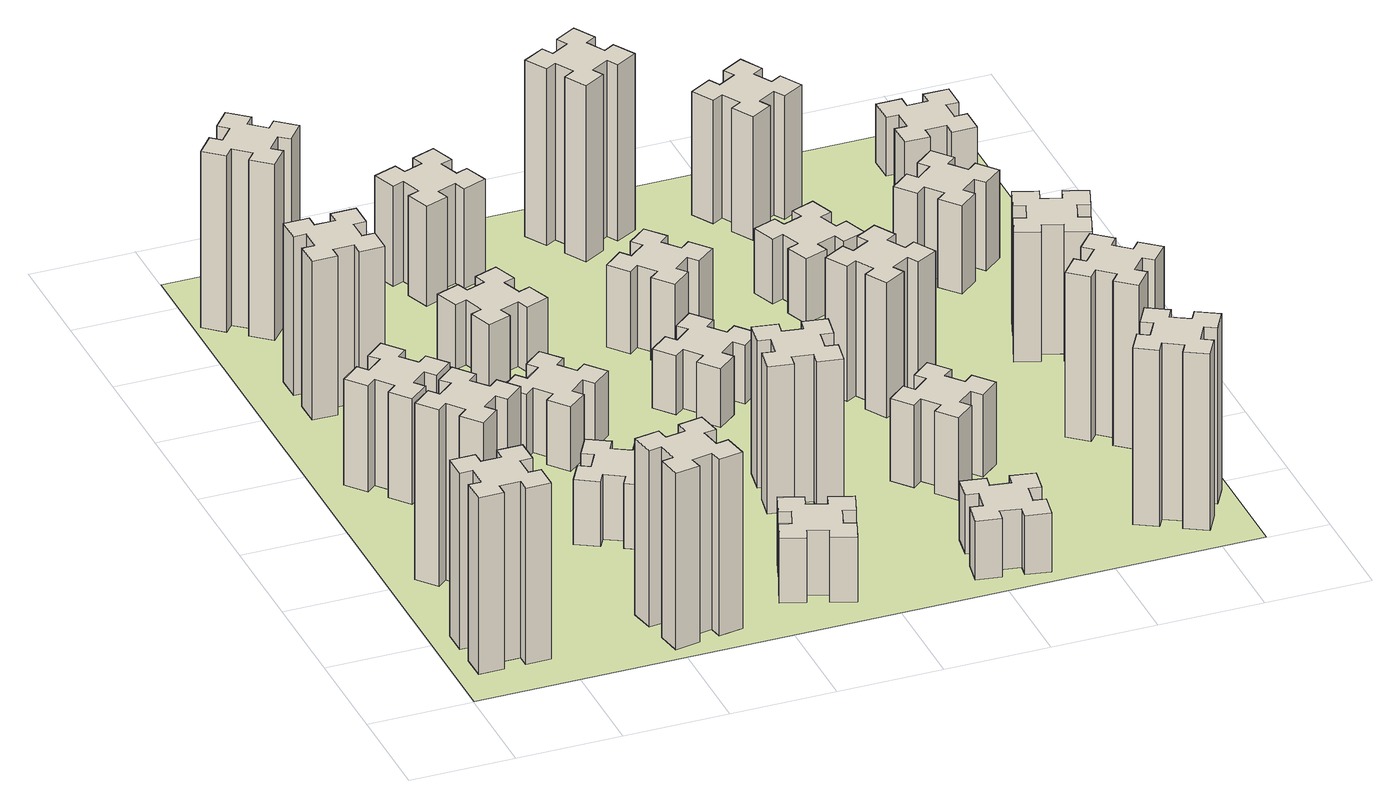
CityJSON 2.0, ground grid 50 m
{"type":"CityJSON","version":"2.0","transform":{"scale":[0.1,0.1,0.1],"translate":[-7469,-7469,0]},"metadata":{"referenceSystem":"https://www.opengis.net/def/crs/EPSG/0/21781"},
"CityObjects":{
"building1":{"type":"Building","attributes":{"class":"1000","function":"1000","usage":"1000","yearOfConstruction":2016,"roofType":"1000","measuredHeight":90,"storeysAboveGround":30,"storeysBelowGround":0},"geometry":[{"type":"Solid","lod":"1","boundaries":[[[[0,1,2,3,4,5,6,7,8,9,10,11,12,13,14,15,16,17,18,19]],[[17,16,20,21]],[[16,15,22,20]],[[15,14,23,22]],[[14,13,24,23]],[[13,12,25,24]],[[12,11,26,25]],[[11,10,27,26]],[[10,9,28,27]],[[9,8,29,28]],[[8,7,30,29]],[[7,6,31,30]],[[6,5,32,31]],[[5,4,33,32]],[[4,3,34,33]],[[3,2,35,34]],[[2,1,36,35]],[[1,0,37,36]],[[0,19,38,37]],[[19,18,39,38]],[[18,17,21,39]],[[24,25,26,27,28,29,30,31,32,33,34,35,36,37,38,39,21,20,22,23]]]]}]},
"building2":{"type":"Building","attributes":{"class":"1000","function":"1000","usage":"1000","yearOfConstruction":2016,"roofType":"1000","measuredHeight":90,"storeysAboveGround":30,"storeysBelowGround":0},"geometry":[{"type":"Solid","lod":"1","boundaries":[[[[40,41,42,43,44,45,46,47,48,49,50,51,52,53,54,55,56,57,58,59]],[[57,56,60,61]],[[56,55,62,60]],[[55,54,63,62]],[[54,53,64,63]],[[53,52,65,64]],[[52,51,66,65]],[[51,50,67,66]],[[50,49,68,67]],[[49,48,69,68]],[[48,47,70,69]],[[47,46,71,70]],[[46,45,72,71]],[[45,44,73,72]],[[44,43,74,73]],[[43,42,75,74]],[[42,41,76,75]],[[41,40,77,76]],[[40,59,78,77]],[[59,58,79,78]],[[58,57,61,79]],[[64,65,66,67,68,69,70,71,72,73,74,75,76,77,78,79,61,60,62,63]]]]}]},
"building3":{"type":"Building","attributes":{"class":"1000","function":"1000","usage":"1000","yearOfConstruction":2016,"roofType":"1000","measuredHeight":54,"storeysAboveGround":30,"storeysBelowGround":0},"geometry":[{"type":"Solid","lod":"1","boundaries":[[[[80,81,82,83,84,85,86,87,88,89,90,91,92,93,94,95,96,97,98,99]],[[97,96,100,101]],[[96,95,102,100]],[[95,94,103,102]],[[94,93,104,103]],[[93,92,105,104]],[[92,91,106,105]],[[91,90,107,106]],[[90,89,108,107]],[[89,88,109,108]],[[88,87,110,109]],[[87,86,111,110]],[[86,85,112,111]],[[85,84,113,112]],[[84,83,114,113]],[[83,82,115,114]],[[82,81,116,115]],[[81,80,117,116]],[[80,99,118,117]],[[99,98,119,118]],[[98,97,101,119]],[[104,105,106,107,108,109,110,111,112,113,114,115,116,117,118,119,101,100,102,103]]]]}]},
"building4":{"type":"Building","attributes":{"class":"1000","function":"1000","usage":"1000","yearOfConstruction":2016,"roofType":"1000","measuredHeight":81,"storeysAboveGround":30,"storeysBelowGround":0},"geometry":[{"type":"Solid","lod":"1","boundaries":[[[[120,121,122,123,124,125,126,127,128,129,130,131,132,133,134,135,136,137,138,139]],[[137,136,140,141]],[[136,135,142,140]],[[135,134,143,142]],[[134,133,144,143]],[[133,132,145,144]],[[132,131,146,145]],[[131,130,147,146]],[[130,129,148,147]],[[129,128,149,148]],[[128,127,150,149]],[[127,126,151,150]],[[126,125,152,151]],[[125,124,153,152]],[[124,123,154,153]],[[123,122,155,154]],[[122,121,156,155]],[[121,120,157,156]],[[120,139,158,157]],[[139,138,159,158]],[[138,137,141,159]],[[144,145,146,147,148,149,150,151,152,153,154,155,156,157,158,159,141,140,142,143]]]]}]},
"building5":{"type":"Building","attributes":{"class":"1000","function":"1000","usage":"1000","yearOfConstruction":2016,"roofType":"1000","measuredHeight":90,"storeysAboveGround":30,"storeysBelowGround":0},"geometry":[{"type":"Solid","lod":"1","boundaries":[[[[160,161,162,163,164,165,166,167,168,169,170,171,172,173,174,175,176,177,178,179]],[[177,176,180,181]],[[176,175,182,180]],[[175,174,183,182]],[[174,173,184,183]],[[173,172,185,184]],[[172,171,186,185]],[[171,170,187,186]],[[170,169,188,187]],[[169,168,189,188]],[[168,167,190,189]],[[167,166,191,190]],[[166,165,192,191]],[[165,164,193,192]],[[164,163,194,193]],[[163,162,195,194]],[[162,161,196,195]],[[161,160,197,196]],[[160,179,198,197]],[[179,178,199,198]],[[178,177,181,199]],[[184,185,186,187,188,189,190,191,192,193,194,195,196,197,198,199,181,180,182,183]]]]}]},
"building6":{"type":"Building","attributes":{"class":"1000","function":"1000","usage":"1000","yearOfConstruction":2016,"roofType":"1000","measuredHeight":90,"storeysAboveGround":30,"storeysBelowGround":0},"geometry":[{"type":"Solid","lod":"1","boundaries":[[[[200,201,202,203,204,205,206,207,208,209,210,211,212,213,214,215,216,217,218,219]],[[217,216,220,221]],[[216,215,222,220]],[[215,214,223,222]],[[214,213,224,223]],[[213,212,225,224]],[[212,211,226,225]],[[211,210,227,226]],[[210,209,228,227]],[[209,208,229,228]],[[208,207,230,229]],[[207,206,231,230]],[[206,205,232,231]],[[205,204,233,232]],[[204,203,234,233]],[[203,202,235,234]],[[202,201,236,235]],[[201,200,237,236]],[[200,219,238,237]],[[219,218,239,238]],[[218,217,221,239]],[[224,225,226,227,228,229,230,231,232,233,234,235,236,237,238,239,221,220,222,223]]]]}]},
"building7":{"type":"Building","attributes":{"class":"1000","function":"1000","usage":"1000","yearOfConstruction":2016,"roofType":"1000","measuredHeight":33,"storeysAboveGround":30,"storeysBelowGround":0},"geometry":[{"type":"Solid","lod":"1","boundaries":[[[[240,241,242,243,244,245,246,247,248,249,250,251,252,253,254,255,256,257,258,259]],[[257,256,260,261]],[[256,255,262,260]],[[255,254,263,262]],[[254,253,264,263]],[[253,252,265,264]],[[252,251,266,265]],[[251,250,267,266]],[[250,249,268,267]],[[249,248,269,268]],[[248,247,270,269]],[[247,246,271,270]],[[246,245,272,271]],[[245,244,273,272]],[[244,243,274,273]],[[243,242,275,274]],[[242,241,276,275]],[[241,240,277,276]],[[240,259,278,277]],[[259,258,279,278]],[[258,257,261,279]],[[264,265,266,267,268,269,270,271,272,273,274,275,276,277,278,279,261,260,262,263]]]]}]},
"building8":{"type":"Building","attributes":{"class":"1000","function":"1000","usage":"1000","yearOfConstruction":2016,"roofType":"1000","measuredHeight":33,"storeysAboveGround":30,"storeysBelowGround":0},"geometry":[{"type":"Solid","lod":"1","boundaries":[[[[280,281,282,283,284,285,286,287,288,289,290,291,292,293,294,295,296,297,298,299]],[[297,296,300,301]],[[296,295,302,300]],[[295,294,303,302]],[[294,293,304,303]],[[293,292,305,304]],[[292,291,306,305]],[[291,290,307,306]],[[290,289,308,307]],[[289,288,309,308]],[[288,287,310,309]],[[287,286,311,310]],[[286,285,312,311]],[[285,284,313,312]],[[284,283,314,313]],[[283,282,315,314]],[[282,281,316,315]],[[281,280,317,316]],[[280,299,318,317]],[[299,298,319,318]],[[298,297,301,319]],[[304,305,306,307,308,309,310,311,312,313,314,315,316,317,318,319,301,300,302,303]]]]}]},
"building9":{"type":"Building","attributes":{"class":"1000","function":"1000","usage":"1000","yearOfConstruction":2016,"roofType":"1000","measuredHeight":33,"storeysAboveGround":30,"storeysBelowGround":0},"geometry":[{"type":"Solid","lod":"1","boundaries":[[[[320,321,322,323,324,325,326,327,328,329,330,331,332,333,334,335,336,337,338,339]],[[337,336,340,341]],[[336,335,342,340]],[[335,334,343,342]],[[334,333,344,343]],[[333,332,345,344]],[[332,331,346,345]],[[331,330,347,346]],[[330,329,348,347]],[[329,328,349,348]],[[328,327,350,349]],[[327,326,351,350]],[[326,325,352,351]],[[325,324,353,352]],[[324,323,354,353]],[[323,322,355,354]],[[322,321,356,355]],[[321,320,357,356]],[[320,339,358,357]],[[339,338,359,358]],[[338,337,341,359]],[[344,345,346,347,348,349,350,351,352,353,354,355,356,357,358,359,341,340,342,343]]]]}]},
"building10":{"type":"Building","attributes":{"class":"1000","function":"1000","usage":"1000","yearOfConstruction":2016,"roofType":"1000","measuredHeight":33,"storeysAboveGround":30,"storeysBelowGround":0},"geometry":[{"type":"Solid","lod":"1","boundaries":[[[[360,361,362,363,364,365,366,367,368,369,370,371,372,373,374,375,376,377,378,379]],[[377,376,380,381]],[[376,375,382,380]],[[375,374,383,382]],[[374,373,384,383]],[[373,372,385,384]],[[372,371,386,385]],[[371,370,387,386]],[[370,369,388,387]],[[369,368,389,388]],[[368,367,390,389]],[[367,366,391,390]],[[366,365,392,391]],[[365,364,393,392]],[[364,363,394,393]],[[363,362,395,394]],[[362,361,396,395]],[[361,360,397,396]],[[360,379,398,397]],[[379,378,399,398]],[[378,377,381,399]],[[384,385,386,387,388,389,390,391,392,393,394,395,396,397,398,399,381,380,382,383]]]]}]},
"building11":{"type":"Building","attributes":{"class":"1000","function":"1000","usage":"1000","yearOfConstruction":2016,"roofType":"1000","measuredHeight":51,"storeysAboveGround":30,"storeysBelowGround":0},"geometry":[{"type":"Solid","lod":"1","boundaries":[[[[400,401,402,403,404,405,406,407,408,409,410,411,412,413,414,415,416,417,418,419]],[[417,416,420,421]],[[416,415,422,420]],[[415,414,423,422]],[[414,413,424,423]],[[413,412,425,424]],[[412,411,426,425]],[[411,410,427,426]],[[410,409,428,427]],[[409,408,429,428]],[[408,407,430,429]],[[407,406,431,430]],[[406,405,432,431]],[[405,404,433,432]],[[404,403,434,433]],[[403,402,435,434]],[[402,401,436,435]],[[401,400,437,436]],[[400,419,438,437]],[[419,418,439,438]],[[418,417,421,439]],[[424,425,426,427,428,429,430,431,432,433,434,435,436,437,438,439,421,420,422,423]]]]}]},
"building12":{"type":"Building","attributes":{"class":"1000","function":"1000","usage":"1000","yearOfConstruction":2016,"roofType":"1000","measuredHeight":75,"storeysAboveGround":30,"storeysBelowGround":0},"geometry":[{"type":"Solid","lod":"1","boundaries":[[[[440,441,442,443,444,445,446,447,448,449,450,451,452,453,454,455,456,457,458,459]],[[457,456,460,461]],[[456,455,462,460]],[[455,454,463,462]],[[454,453,464,463]],[[453,452,465,464]],[[452,451,466,465]],[[451,450,467,466]],[[450,449,468,467]],[[449,448,469,468]],[[448,447,470,469]],[[447,446,471,470]],[[446,445,472,471]],[[445,444,473,472]],[[444,443,474,473]],[[443,442,475,474]],[[442,441,476,475]],[[441,440,477,476]],[[440,459,478,477]],[[459,458,479,478]],[[458,457,461,479]],[[464,465,466,467,468,469,470,471,472,473,474,475,476,477,478,479,461,460,462,463]]]]}]},
"building13":{"type":"Building","attributes":{"class":"1000","function":"1000","usage":"1000","yearOfConstruction":2016,"roofType":"1000","measuredHeight":30,"storeysAboveGround":30,"storeysBelowGround":0},"geometry":[{"type":"Solid","lod":"1","boundaries":[[[[480,481,482,483,484,485,486,487,488,489,490,491,492,493,494,495,496,497,498,499]],[[497,496,500,501]],[[496,495,502,500]],[[495,494,503,502]],[[494,493,504,503]],[[493,492,505,504]],[[492,491,506,505]],[[491,490,507,506]],[[490,489,508,507]],[[489,488,509,508]],[[488,487,510,509]],[[487,486,511,510]],[[486,485,512,511]],[[485,484,513,512]],[[484,483,514,513]],[[483,482,515,514]],[[482,481,516,515]],[[481,480,517,516]],[[480,499,518,517]],[[499,498,519,518]],[[498,497,501,519]],[[504,505,506,507,508,509,510,511,512,513,514,515,516,517,518,519,501,500,502,503]]]]}]},
"building14":{"type":"Building","attributes":{"class":"1000","function":"1000","usage":"1000","yearOfConstruction":2016,"roofType":"1000","measuredHeight":42,"storeysAboveGround":30,"storeysBelowGround":0},"geometry":[{"type":"Solid","lod":"1","boundaries":[[[[520,521,522,523,524,525,526,527,528,529,530,531,532,533,534,535,536,537,538,539]],[[537,536,540,541]],[[536,535,542,540]],[[535,534,543,542]],[[534,533,544,543]],[[533,532,545,544]],[[532,531,546,545]],[[531,530,547,546]],[[530,529,548,547]],[[529,528,549,548]],[[528,527,550,549]],[[527,526,551,550]],[[526,525,552,551]],[[525,524,553,552]],[[524,523,554,553]],[[523,522,555,554]],[[522,521,556,555]],[[521,520,557,556]],[[520,539,558,557]],[[539,538,559,558]],[[538,537,541,559]],[[544,545,546,547,548,549,550,551,552,553,554,555,556,557,558,559,541,540,542,543]]]]}]},
"building15":{"type":"Building","attributes":{"class":"1000","function":"1000","usage":"1000","yearOfConstruction":2016,"roofType":"1000","measuredHeight":30,"storeysAboveGround":30,"storeysBelowGround":0},"geometry":[{"type":"Solid","lod":"1","boundaries":[[[[560,561,562,563,564,565,566,567,568,569,570,571,572,573,574,575,576,577,578,579]],[[577,576,580,581]],[[576,575,582,580]],[[575,574,583,582]],[[574,573,584,583]],[[573,572,585,584]],[[572,571,586,585]],[[571,570,587,586]],[[570,569,588,587]],[[569,568,589,588]],[[568,567,590,589]],[[567,566,591,590]],[[566,565,592,591]],[[565,564,593,592]],[[564,563,594,593]],[[563,562,595,594]],[[562,561,596,595]],[[561,560,597,596]],[[560,579,598,597]],[[579,578,599,598]],[[578,577,581,599]],[[584,585,586,587,588,589,590,591,592,593,594,595,596,597,598,599,581,580,582,583]]]]}]},
"building16":{"type":"Building","attributes":{"class":"1000","function":"1000","usage":"1000","yearOfConstruction":2016,"roofType":"1000","measuredHeight":90,"storeysAboveGround":30,"storeysBelowGround":0},"geometry":[{"type":"Solid","lod":"1","boundaries":[[[[600,601,602,603,604,605,606,607,608,609,610,611,612,613,614,615,616,617,618,619]],[[617,616,620,621]],[[616,615,622,620]],[[615,614,623,622]],[[614,613,624,623]],[[613,612,625,624]],[[612,611,626,625]],[[611,610,627,626]],[[610,609,628,627]],[[609,608,629,628]],[[608,607,630,629]],[[607,606,631,630]],[[606,605,632,631]],[[605,604,633,632]],[[604,603,634,633]],[[603,602,635,634]],[[602,601,636,635]],[[601,600,637,636]],[[600,619,638,637]],[[619,618,639,638]],[[618,617,621,639]],[[624,625,626,627,628,629,630,631,632,633,634,635,636,637,638,639,621,620,622,623]]]]}]},
"building17":{"type":"Building","attributes":{"class":"1000","function":"1000","usage":"1000","yearOfConstruction":2016,"roofType":"1000","measuredHeight":42,"storeysAboveGround":30,"storeysBelowGround":0},"geometry":[{"type":"Solid","lod":"1","boundaries":[[[[640,641,642,643,644,645,646,647,648,649,650,651,652,653,654,655,656,657,658,659]],[[657,656,660,661]],[[656,655,662,660]],[[655,654,663,662]],[[654,653,664,663]],[[653,652,665,664]],[[652,651,666,665]],[[651,650,667,666]],[[650,649,668,667]],[[649,648,669,668]],[[648,647,670,669]],[[647,646,671,670]],[[646,645,672,671]],[[645,644,673,672]],[[644,643,674,673]],[[643,642,675,674]],[[642,641,676,675]],[[641,640,677,676]],[[640,659,678,677]],[[659,658,679,678]],[[658,657,661,679]],[[664,665,666,667,668,669,670,671,672,673,674,675,676,677,678,679,661,660,662,663]]]]}]},
"building18":{"type":"Building","attributes":{"class":"1000","function":"1000","usage":"1000","yearOfConstruction":2016,"roofType":"1000","measuredHeight":69,"storeysAboveGround":30,"storeysBelowGround":0},"geometry":[{"type":"Solid","lod":"1","boundaries":[[[[680,681,682,683,684,685,686,687,688,689,690,691,692,693,694,695,696,697,698,699]],[[697,696,700,701]],[[696,695,702,700]],[[695,694,703,702]],[[694,693,704,703]],[[693,692,705,704]],[[692,691,706,705]],[[691,690,707,706]],[[690,689,708,707]],[[689,688,709,708]],[[688,687,710,709]],[[687,686,711,710]],[[686,685,712,711]],[[685,684,713,712]],[[684,683,714,713]],[[683,682,715,714]],[[682,681,716,715]],[[681,680,717,716]],[[680,699,718,717]],[[699,698,719,718]],[[698,697,701,719]],[[704,705,706,707,708,709,710,711,712,713,714,715,716,717,718,719,701,700,702,703]]]]}]},
"building19":{"type":"Building","attributes":{"class":"1000","function":"1000","usage":"1000","yearOfConstruction":2016,"roofType":"1000","measuredHeight":33,"storeysAboveGround":30,"storeysBelowGround":0},"geometry":[{"type":"Solid","lod":"1","boundaries":[[[[720,721,722,723,724,725,726,727,728,729,730,731,732,733,734,735,736,737,738,739]],[[737,736,740,741]],[[736,735,742,740]],[[735,734,743,742]],[[734,733,744,743]],[[733,732,745,744]],[[732,731,746,745]],[[731,730,747,746]],[[730,729,748,747]],[[729,728,749,748]],[[728,727,750,749]],[[727,726,751,750]],[[726,725,752,751]],[[725,724,753,752]],[[724,723,754,753]],[[723,722,755,754]],[[722,721,756,755]],[[721,720,757,756]],[[720,739,758,757]],[[739,738,759,758]],[[738,737,741,759]],[[744,745,746,747,748,749,750,751,752,753,754,755,756,757,758,759,741,740,742,743]]]]}]},
"building20":{"type":"Building","attributes":{"class":"1000","function":"1000","usage":"1000","yearOfConstruction":2016,"roofType":"1000","measuredHeight":90,"storeysAboveGround":30,"storeysBelowGround":0},"geometry":[{"type":"Solid","lod":"1","boundaries":[[[[760,761,762,763,764,765,766,767,768,769,770,771,772,773,774,775,776,777,778,779]],[[777,776,780,781]],[[776,775,782,780]],[[775,774,783,782]],[[774,773,784,783]],[[773,772,785,784]],[[772,771,786,785]],[[771,770,787,786]],[[770,769,788,787]],[[769,768,789,788]],[[768,767,790,789]],[[767,766,791,790]],[[766,765,792,791]],[[765,764,793,792]],[[764,763,794,793]],[[763,762,795,794]],[[762,761,796,795]],[[761,760,797,796]],[[760,779,798,797]],[[779,778,799,798]],[[778,777,781,799]],[[784,785,786,787,788,789,790,791,792,793,794,795,796,797,798,799,781,780,782,783]]]]}]},
"building21":{"type":"Building","attributes":{"class":"1000","function":"1000","usage":"1000","yearOfConstruction":2016,"roofType":"1000","measuredHeight":63,"storeysAboveGround":30,"storeysBelowGround":0},"geometry":[{"type":"Solid","lod":"1","boundaries":[[[[800,801,802,803,804,805,806,807,808,809,810,811,812,813,814,815,816,817,818,819]],[[817,816,820,821]],[[816,815,822,820]],[[815,814,823,822]],[[814,813,824,823]],[[813,812,825,824]],[[812,811,826,825]],[[811,810,827,826]],[[810,809,828,827]],[[809,808,829,828]],[[808,807,830,829]],[[807,806,831,830]],[[806,805,832,831]],[[805,804,833,832]],[[804,803,834,833]],[[803,802,835,834]],[[802,801,836,835]],[[801,800,837,836]],[[800,819,838,837]],[[819,818,839,838]],[[818,817,821,839]],[[824,825,826,827,828,829,830,831,832,833,834,835,836,837,838,839,821,820,822,823]]]]}]},
"building22":{"type":"Building","attributes":{"class":"1000","function":"1000","usage":"1000","yearOfConstruction":2016,"roofType":"1000","measuredHeight":84,"storeysAboveGround":30,"storeysBelowGround":0},"geometry":[{"type":"Solid","lod":"1","boundaries":[[[[840,841,842,843,844,845,846,847,848,849,850,851,852,853,854,855,856,857,858,859]],[[857,856,860,861]],[[856,855,862,860]],[[855,854,863,862]],[[854,853,864,863]],[[853,852,865,864]],[[852,851,866,865]],[[851,850,867,866]],[[850,849,868,867]],[[849,848,869,868]],[[848,847,870,869]],[[847,846,871,870]],[[846,845,872,871]],[[845,844,873,872]],[[844,843,874,873]],[[843,842,875,874]],[[842,841,876,875]],[[841,840,877,876]],[[840,859,878,877]],[[859,858,879,878]],[[858,857,861,879]],[[864,865,866,867,868,869,870,871,872,873,874,875,876,877,878,879,861,860,862,863]]]]}]},
"building23":{"type":"Building","attributes":{"class":"1000","function":"1000","usage":"1000","yearOfConstruction":2016,"roofType":"1000","measuredHeight":66,"storeysAboveGround":30,"storeysBelowGround":0},"geometry":[{"type":"Solid","lod":"1","boundaries":[[[[880,881,882,883,884,885,886,887,888,889,890,891,892,893,894,895,896,897,898,899]],[[897,896,900,901]],[[896,895,902,900]],[[895,894,903,902]],[[894,893,904,903]],[[893,892,905,904]],[[892,891,906,905]],[[891,890,907,906]],[[890,889,908,907]],[[889,888,909,908]],[[888,887,910,909]],[[887,886,911,910]],[[886,885,912,911]],[[885,884,913,912]],[[884,883,914,913]],[[883,882,915,914]],[[882,881,916,915]],[[881,880,917,916]],[[880,899,918,917]],[[899,898,919,918]],[[898,897,901,919]],[[904,905,906,907,908,909,910,911,912,913,914,915,916,917,918,919,901,900,902,903]]]]}]},
"building24":{"type":"Building","attributes":{"class":"1000","function":"1000","usage":"1000","yearOfConstruction":2016,"roofType":"1000","measuredHeight":45,"storeysAboveGround":30,"storeysBelowGround":0},"geometry":[{"type":"Solid","lod":"1","boundaries":[[[[920,921,922,923,924,925,926,927,928,929,930,931,932,933,934,935,936,937,938,939]],[[937,936,940,941]],[[936,935,942,940]],[[935,934,943,942]],[[934,933,944,943]],[[933,932,945,944]],[[932,931,946,945]],[[931,930,947,946]],[[930,929,948,947]],[[929,928,949,948]],[[928,927,950,949]],[[927,926,951,950]],[[926,925,952,951]],[[925,924,953,952]],[[924,923,954,953]],[[923,922,955,954]],[[922,921,956,955]],[[921,920,957,956]],[[920,939,958,957]],[[939,938,959,958]],[[938,937,941,959]],[[944,945,946,947,948,949,950,951,952,953,954,955,956,957,958,959,941,940,942,943]]]]}]},
"building25":{"type":"Building","attributes":{"class":"1000","function":"1000","usage":"1000","yearOfConstruction":2016,"roofType":"1000","measuredHeight":30,"storeysAboveGround":30,"storeysBelowGround":0},"geometry":[{"type":"Solid","lod":"1","boundaries":[[[[960,961,962,963,964,965,966,967,968,969,970,971,972,973,974,975,976,977,978,979]],[[977,976,980,981]],[[976,975,982,980]],[[975,974,983,982]],[[974,973,984,983]],[[973,972,985,984]],[[972,971,986,985]],[[971,970,987,986]],[[970,969,988,987]],[[969,968,989,988]],[[968,967,990,989]],[[967,966,991,990]],[[966,965,992,991]],[[965,964,993,992]],[[964,963,994,993]],[[963,962,995,994]],[[962,961,996,995]],[[961,960,997,996]],[[960,979,998,997]],[[979,978,999,998]],[[978,977,981,999]],[[984,985,986,987,988,989,990,991,992,993,994,995,996,997,998,999,981,980,982,983]]]]}]},
"landuse1":{"type":"LandUse","attributes":{"name":"plot1","function":"1010"},"geometry":[{"type":"MultiSurface","lod":"1","boundaries":[[[1000,1001,1002,1003]]]}]}
},
"vertices":[
[165,425,0],[165,325,0],[105,325,0],[105,205,0],[225,205,0],[225,265,0],[325,265,0],[325,205,0],[445,205,0],[445,325,0],[385,325,0],[385,425,0],[445,425,0],[445,545,0],[325,545,0],[325,485,0],[225,485,0],[225,545,0],[105,545,0],[105,425,0],[225,485,900],[225,545,900],[325,485,900],[325,545,900],[445,545,900],[445,425,900],[385,425,900],[385,325,900],[445,325,900],[445,205,900],[325,205,900],[325,265,900],[225,265,900],[225,205,900],[105,205,900],[105,325,900],[165,325,900],[165,425,900],[105,425,900],[105,545,900],
[492,1048,0],[427,1124,0],[473,1163,0],[396,1255,0],[304,1178,0],[343,1132,0],[266,1067,0],[228,1113,0],[136,1036,0],[213,944,0],[259,983,0],[323,906,0],[277,868,0],[354,776,0],[446,853,0],[408,899,0],[484,963,0],[523,917,0],[615,994,0],[538,1086,0],[484,963,900],[523,917,900],[408,899,900],[446,853,900],[354,776,900],[277,868,900],[323,906,900],[259,983,900],[213,944,900],[136,1036,900],[228,1113,900],[266,1067,900],[343,1132,900],[304,1178,900],[396,1255,900],[473,1163,900],[427,1124,900],[492,1048,900],[538,1086,900],[615,994,900],
[492,1888,0],[427,1964,0],[473,2003,0],[396,2095,0],[304,2018,0],[343,1972,0],[266,1907,0],[228,1953,0],[136,1876,0],[213,1784,0],[259,1823,0],[323,1746,0],[277,1708,0],[354,1616,0],[446,1693,0],[408,1739,0],[484,1803,0],[523,1757,0],[615,1834,0],[538,1926,0],[484,1803,540],[523,1757,540],[408,1739,540],[446,1693,540],[354,1616,540],[277,1708,540],[323,1746,540],[259,1823,540],[213,1784,540],[136,1876,540],[228,1953,540],[266,1907,540],[343,1972,540],[304,2018,540],[396,2095,540],[473,2003,540],[427,1964,540],[492,1888,540],[538,1926,540],[615,1834,540],
[485,2545,0],[485,2645,0],[545,2645,0],[545,2765,0],[425,2765,0],[425,2705,0],[325,2705,0],[325,2765,0],[205,2765,0],[205,2645,0],[265,2645,0],[265,2545,0],[205,2545,0],[205,2425,0],[325,2425,0],[325,2485,0],[425,2485,0],[425,2425,0],[545,2425,0],[545,2545,0],[425,2485,810],[425,2425,810],[325,2485,810],[325,2425,810],[205,2425,810],[205,2545,810],[265,2545,810],[265,2645,810],[205,2645,810],[205,2765,810],[325,2765,810],[325,2705,810],[425,2705,810],[425,2765,810],[545,2765,810],[545,2645,810],[485,2645,810],[485,2545,810],[545,2545,810],[545,2425,810],
[1085,158,0],[1184,176,0],[1194,117,0],[1312,137,0],[1291,256,0],[1232,245,0],[1215,344,0],[1274,354,0],[1253,472,0],[1135,451,0],[1145,392,0],[1047,375,0],[1037,434,0],[918,413,0],[939,295,0],[998,305,0],[1016,207,0],[957,197,0],[977,78,0],[1096,99,0],[1016,207,900],[957,197,900],[998,305,900],[939,295,900],[918,413,900],[1037,434,900],[1047,375,900],[1145,392,900],[1135,451,900],[1253,472,900],[1274,354,900],[1215,344,900],[1232,245,900],[1291,256,900],[1312,137,900],[1194,117,900],[1184,176,900],[1085,158,900],[1096,99,900],[977,78,900],
[384,3387,0],[308,3452,0],[346,3498,0],[254,3575,0],[177,3483,0],[223,3444,0],[159,3368,0],[113,3406,0],[36,3314,0],[128,3237,0],[166,3283,0],[243,3219,0],[204,3173,0],[296,3096,0],[373,3188,0],[327,3226,0],[392,3303,0],[438,3264,0],[515,3356,0],[423,3433,0],[392,3303,900],[438,3264,900],[327,3226,900],[373,3188,900],[296,3096,900],[204,3173,900],[243,3219,900],[166,3283,900],[128,3237,900],[36,3314,900],[113,3406,900],[159,3368,900],[223,3444,900],[177,3483,900],[254,3575,900],[346,3498,900],[308,3452,900],[384,3387,900],[423,3433,900],[515,3356,900],
[1186,1017,0],[1236,1104,0],[1288,1074,0],[1348,1178,0],[1244,1238,0],[1214,1186,0],[1127,1236,0],[1157,1288,0],[1053,1348,0],[993,1244,0],[1045,1214,0],[995,1127,0],[943,1157,0],[883,1053,0],[987,993,0],[1017,1045,0],[1104,995,0],[1074,943,0],[1178,883,0],[1238,987,0],[1104,995,330],[1074,943,330],[1017,1045,330],[987,993,330],[883,1053,330],[943,1157,330],[995,1127,330],[1045,1214,330],[993,1244,330],[1053,1348,330],[1157,1288,330],[1127,1236,330],[1214,1186,330],[1244,1238,330],[1348,1178,330],[1288,1074,330],[1236,1104,330],[1186,1017,330],[1238,987,330],[1178,883,330],
[1083,1972,0],[1006,1907,0],[968,1953,0],[876,1876,0],[953,1784,0],[999,1823,0],[1063,1746,0],[1017,1708,0],[1094,1616,0],[1186,1693,0],[1148,1739,0],[1224,1803,0],[1263,1757,0],[1355,1834,0],[1278,1926,0],[1232,1888,0],[1167,1964,0],[1213,2003,0],[1136,2095,0],[1044,2018,0],[1167,1964,330],[1213,2003,330],[1232,1888,330],[1278,1926,330],[1355,1834,330],[1263,1757,330],[1224,1803,330],[1148,1739,330],[1186,1693,330],[1094,1616,330],[1017,1708,330],[1063,1746,330],[999,1823,330],[953,1784,330],[876,1876,330],[968,1953,330],[1006,1907,330],[1083,1972,330],[1044,2018,330],[1136,2095,330],
[1669,460,0],[1635,366,0],[1579,387,0],[1537,274,0],[1650,233,0],[1671,289,0],[1765,255,0],[1744,199,0],[1857,157,0],[1898,270,0],[1842,291,0],[1876,385,0],[1932,364,0],[1973,477,0],[1860,518,0],[1840,462,0],[1746,496,0],[1767,552,0],[1654,593,0],[1613,480,0],[1746,496,330],[1767,552,330],[1840,462,330],[1860,518,330],[1973,477,330],[1932,364,330],[1876,385,330],[1842,291,330],[1898,270,330],[1857,157,330],[1744,199,330],[1765,255,330],[1671,289,330],[1650,233,330],[1537,274,330],[1579,387,330],[1635,366,330],[1669,460,330],[1613,480,330],[1654,593,330],
[1106,2475,0],[1200,2509,0],[1220,2453,0],[1333,2494,0],[1292,2607,0],[1236,2586,0],[1202,2680,0],[1258,2700,0],[1217,2813,0],[1104,2772,0],[1125,2716,0],[1031,2682,0],[1010,2738,0],[897,2697,0],[939,2584,0],[995,2605,0],[1029,2511,0],[973,2490,0],[1014,2377,0],[1127,2419,0],[1029,2511,330],[973,2490,330],[995,2605,330],[939,2584,330],[897,2697,330],[1010,2738,330],[1031,2682,330],[1125,2716,330],[1104,2772,330],[1217,2813,330],[1258,2700,330],[1202,2680,330],[1236,2586,330],[1292,2607,330],[1333,2494,330],[1220,2453,330],[1200,2509,330],[1106,2475,330],[1127,2419,330],[1014,2377,330],
[1125,3456,0],[1031,3422,0],[1010,3478,0],[897,3437,0],[939,3324,0],[995,3345,0],[1029,3251,0],[973,3230,0],[1014,3117,0],[1127,3159,0],[1106,3215,0],[1200,3249,0],[1220,3193,0],[1333,3234,0],[1292,3347,0],[1236,3326,0],[1202,3420,0],[1258,3440,0],[1217,3553,0],[1104,3512,0],[1202,3420,510],[1258,3440,510],[1236,3326,510],[1292,3347,510],[1333,3234,510],[1220,3193,510],[1200,3249,510],[1106,3215,510],[1127,3159,510],[1014,3117,510],[973,3230,510],[1029,3251,510],[995,3345,510],[939,3324,510],[897,3437,510],[1010,3478,510],[1031,3422,510],[1125,3456,510],[1104,3512,510],[1217,3553,510],
[2055,1047,0],[2072,1145,0],[2131,1135,0],[2152,1253,0],[2034,1274,0],[2024,1215,0],[1925,1232,0],[1936,1291,0],[1817,1312,0],[1797,1194,0],[1856,1184,0],[1838,1085,0],[1779,1096,0],[1758,977,0],[1877,957,0],[1887,1016,0],[1985,998,0],[1975,939,0],[2093,918,0],[2114,1037,0],[1985,998,750],[1975,939,750],[1887,1016,750],[1877,957,750],[1758,977,750],[1779,1096,750],[1838,1085,750],[1856,1184,750],[1797,1194,750],[1817,1312,750],[1936,1291,750],[1925,1232,750],[2024,1215,750],[2034,1274,750],[2152,1253,750],[2131,1135,750],[2072,1145,750],[2055,1047,750],[2114,1037,750],[2093,918,750],
[1972,1988,0],[1907,2064,0],[1953,2103,0],[1876,2195,0],[1784,2118,0],[1823,2072,0],[1746,2007,0],[1708,2053,0],[1616,1976,0],[1693,1884,0],[1739,1923,0],[1803,1846,0],[1757,1808,0],[1834,1716,0],[1926,1793,0],[1888,1839,0],[1964,1903,0],[2003,1857,0],[2095,1934,0],[2018,2026,0],[1964,1903,300],[2003,1857,300],[1888,1839,300],[1926,1793,300],[1834,1716,300],[1757,1808,300],[1803,1846,300],[1739,1923,300],[1693,1884,300],[1616,1976,300],[1708,2053,300],[1746,2007,300],[1823,2072,300],[1784,2118,300],[1876,2195,300],[1953,2103,300],[1907,2064,300],[1972,1988,300],[2018,2026,300],[2095,1934,300],
[1739,2463,0],[1803,2386,0],[1757,2348,0],[1834,2256,0],[1926,2333,0],[1888,2379,0],[1964,2443,0],[2003,2397,0],[2095,2474,0],[2018,2566,0],[1972,2528,0],[1907,2604,0],[1953,2643,0],[1876,2735,0],[1784,2658,0],[1823,2612,0],[1746,2547,0],[1708,2593,0],[1616,2516,0],[1693,2424,0],[1746,2547,420],[1708,2593,420],[1823,2612,420],[1784,2658,420],[1876,2735,420],[1953,2643,420],[1907,2604,420],[1972,2528,420],[2018,2566,420],[2095,2474,420],[2003,2397,420],[1964,2443,420],[1888,2379,420],[1926,2333,420],[1834,2256,420],[1757,2348,420],[1803,2386,420],[1739,2463,420],[1693,2424,420],[1616,2516,420],
[2496,344,0],[2478,245,0],[2419,256,0],[2398,137,0],[2517,117,0],[2527,176,0],[2625,158,0],[2615,99,0],[2733,78,0],[2754,197,0],[2695,207,0],[2712,305,0],[2771,295,0],[2792,413,0],[2674,434,0],[2664,375,0],[2565,392,0],[2576,451,0],[2457,472,0],[2437,354,0],[2565,392,300],[2576,451,300],[2664,375,300],[2674,434,300],[2792,413,300],[2771,295,300],[2712,305,300],[2695,207,300],[2754,197,300],[2733,78,300],[2615,99,300],[2625,158,300],[2527,176,300],[2517,117,300],[2398,137,300],[2419,256,300],[2478,245,300],[2496,344,300],[2437,354,300],[2457,472,300],
[1844,3556,0],[1757,3506,0],[1727,3558,0],[1623,3498,0],[1683,3394,0],[1735,3424,0],[1785,3337,0],[1733,3307,0],[1793,3203,0],[1897,3263,0],[1867,3315,0],[1954,3365,0],[1984,3313,0],[2088,3373,0],[2028,3477,0],[1976,3447,0],[1926,3534,0],[1978,3564,0],[1918,3668,0],[1814,3608,0],[1926,3534,900],[1978,3564,900],[1976,3447,900],[2028,3477,900],[2088,3373,900],[1984,3313,900],[1954,3365,900],[1867,3315,900],[1897,3263,900],[1793,3203,900],[1733,3307,900],[1785,3337,900],[1735,3424,900],[1683,3394,900],[1623,3498,900],[1727,3558,900],[1757,3506,900],[1844,3556,900],[1814,3608,900],[1918,3668,900],
[2563,1132,0],[2486,1067,0],[2448,1113,0],[2356,1036,0],[2433,944,0],[2479,983,0],[2543,906,0],[2497,868,0],[2574,776,0],[2666,853,0],[2628,899,0],[2704,963,0],[2743,917,0],[2835,994,0],[2758,1086,0],[2712,1048,0],[2647,1124,0],[2693,1163,0],[2616,1255,0],[2524,1178,0],[2647,1124,420],[2693,1163,420],[2712,1048,420],[2758,1086,420],[2835,994,420],[2743,917,420],[2704,963,420],[2628,899,420],[2666,853,420],[2574,776,420],[2497,868,420],[2543,906,420],[2479,983,420],[2433,944,420],[2356,1036,420],[2448,1113,420],[2486,1067,420],[2563,1132,420],[2524,1178,420],[2616,1255,420],
[2716,1767,0],[2666,1854,0],[2718,1884,0],[2658,1988,0],[2554,1928,0],[2584,1876,0],[2497,1826,0],[2467,1878,0],[2363,1818,0],[2423,1714,0],[2475,1744,0],[2525,1657,0],[2473,1627,0],[2533,1523,0],[2637,1583,0],[2607,1635,0],[2694,1685,0],[2724,1633,0],[2828,1693,0],[2768,1797,0],[2694,1685,690],[2724,1633,690],[2607,1635,690],[2637,1583,690],[2533,1523,690],[2473,1627,690],[2525,1657,690],[2475,1744,690],[2423,1714,690],[2363,1818,690],[2467,1878,690],[2497,1826,690],[2584,1876,690],[2554,1928,690],[2658,1988,690],[2718,1884,690],[2666,1854,690],[2716,1767,690],[2768,1797,690],[2828,1693,690],
[2586,2475,0],[2680,2509,0],[2700,2453,0],[2813,2494,0],[2772,2607,0],[2716,2586,0],[2682,2680,0],[2738,2700,0],[2697,2813,0],[2584,2772,0],[2605,2716,0],[2511,2682,0],[2490,2738,0],[2377,2697,0],[2419,2584,0],[2475,2605,0],[2509,2511,0],[2453,2490,0],[2494,2377,0],[2607,2419,0],[2509,2511,330],[2453,2490,330],[2475,2605,330],[2419,2584,330],[2377,2697,330],[2490,2738,330],[2511,2682,330],[2605,2716,330],[2584,2772,330],[2697,2813,330],[2738,2700,330],[2682,2680,330],[2716,2586,330],[2772,2607,330],[2813,2494,330],[2700,2453,330],[2680,2509,330],[2586,2475,330],[2607,2419,330],[2494,2377,330],
[3534,446,0],[3447,496,0],[3477,548,0],[3373,608,0],[3313,504,0],[3365,474,0],[3315,387,0],[3263,417,0],[3203,313,0],[3307,253,0],[3337,305,0],[3424,255,0],[3394,203,0],[3498,143,0],[3558,247,0],[3506,277,0],[3556,364,0],[3608,334,0],[3668,438,0],[3564,498,0],[3556,364,900],[3608,334,900],[3506,277,900],[3558,247,900],[3498,143,900],[3394,203,900],[3424,255,900],[3337,305,900],[3307,253,900],[3203,313,900],[3263,417,900],[3315,387,900],[3365,474,900],[3313,504,900],[3373,608,900],[3477,548,900],[3447,496,900],[3534,446,900],[3564,498,900],[3668,438,900],
[2716,3347,0],[2666,3434,0],[2718,3464,0],[2658,3568,0],[2554,3508,0],[2584,3456,0],[2497,3406,0],[2467,3458,0],[2363,3398,0],[2423,3294,0],[2475,3324,0],[2525,3237,0],[2473,3207,0],[2533,3103,0],[2637,3163,0],[2607,3215,0],[2694,3265,0],[2724,3213,0],[2828,3273,0],[2768,3377,0],[2694,3265,630],[2724,3213,630],[2607,3215,630],[2637,3163,630],[2533,3103,630],[2473,3207,630],[2525,3237,630],[2475,3324,630],[2423,3294,630],[2363,3398,630],[2467,3458,630],[2497,3406,630],[2584,3456,630],[2554,3508,630],[2658,3568,630],[2718,3464,630],[2666,3434,630],[2716,3347,630],[2768,3377,630],[2828,3273,630],
[3487,1006,0],[3552,1083,0],[3598,1044,0],[3675,1136,0],[3583,1213,0],[3544,1167,0],[3468,1232,0],[3506,1278,0],[3414,1355,0],[3337,1263,0],[3383,1224,0],[3319,1148,0],[3273,1186,0],[3196,1094,0],[3288,1017,0],[3326,1063,0],[3403,999,0],[3364,953,0],[3456,876,0],[3533,968,0],[3403,999,840],[3364,953,840],[3326,1063,840],[3288,1017,840],[3196,1094,840],[3273,1186,840],[3319,1148,840],[3383,1224,840],[3337,1263,840],[3414,1355,840],[3506,1278,840],[3468,1232,840],[3544,1167,840],[3583,1213,840],[3675,1136,840],[3598,1044,840],[3552,1083,840],[3487,1006,840],[3533,968,840],[3456,876,840],
[3520,1942,0],[3426,1976,0],[3447,2032,0],[3334,2073,0],[3293,1960,0],[3349,1940,0],[3315,1846,0],[3259,1867,0],[3217,1754,0],[3330,1713,0],[3351,1769,0],[3445,1735,0],[3424,1679,0],[3537,1637,0],[3578,1750,0],[3522,1771,0],[3556,1865,0],[3612,1844,0],[3653,1957,0],[3540,1998,0],[3556,1865,660],[3612,1844,660],[3522,1771,660],[3578,1750,660],[3537,1637,660],[3424,1679,660],[3445,1735,660],[3351,1769,660],[3330,1713,660],[3217,1754,660],[3259,1867,660],[3315,1846,660],[3349,1940,660],[3293,1960,660],[3334,2073,660],[3447,2032,660],[3426,1976,660],[3520,1942,660],[3540,1998,660],[3653,1957,660],
[3119,2563,0],[3183,2486,0],[3137,2448,0],[3214,2356,0],[3306,2433,0],[3268,2479,0],[3344,2543,0],[3383,2497,0],[3475,2574,0],[3398,2666,0],[3352,2628,0],[3287,2704,0],[3333,2743,0],[3256,2835,0],[3164,2758,0],[3203,2712,0],[3126,2647,0],[3088,2693,0],[2996,2616,0],[3073,2524,0],[3126,2647,450],[3088,2693,450],[3203,2712,450],[3164,2758,450],[3256,2835,450],[3333,2743,450],[3287,2704,450],[3352,2628,450],[3398,2666,450],[3475,2574,450],[3383,2497,450],[3344,2543,450],[3268,2479,450],[3306,2433,450],[3214,2356,450],[3137,2448,450],[3183,2486,450],[3119,2563,450],[3073,2524,450],[2996,2616,450],
[3385,3225,0],[3485,3225,0],[3485,3165,0],[3605,3165,0],[3605,3285,0],[3545,3285,0],[3545,3385,0],[3605,3385,0],[3605,3505,0],[3485,3505,0],[3485,3445,0],[3385,3445,0],[3385,3505,0],[3265,3505,0],[3265,3385,0],[3325,3385,0],[3325,3285,0],[3265,3285,0],[3265,3165,0],[3385,3165,0],[3325,3285,300],[3265,3285,300],[3325,3385,300],[3265,3385,300],[3265,3505,300],[3385,3505,300],[3385,3445,300],[3485,3445,300],[3485,3505,300],[3605,3505,300],[3605,3385,300],[3545,3385,300],[3545,3285,300],[3605,3285,300],[3605,3165,300],[3485,3165,300],[3485,3225,300],[3385,3225,300],[3385,3165,300],[3265,3165,300],
[5,3705,0],[3705,3705,0],[3705,5,0],[5,5,0]
]}
